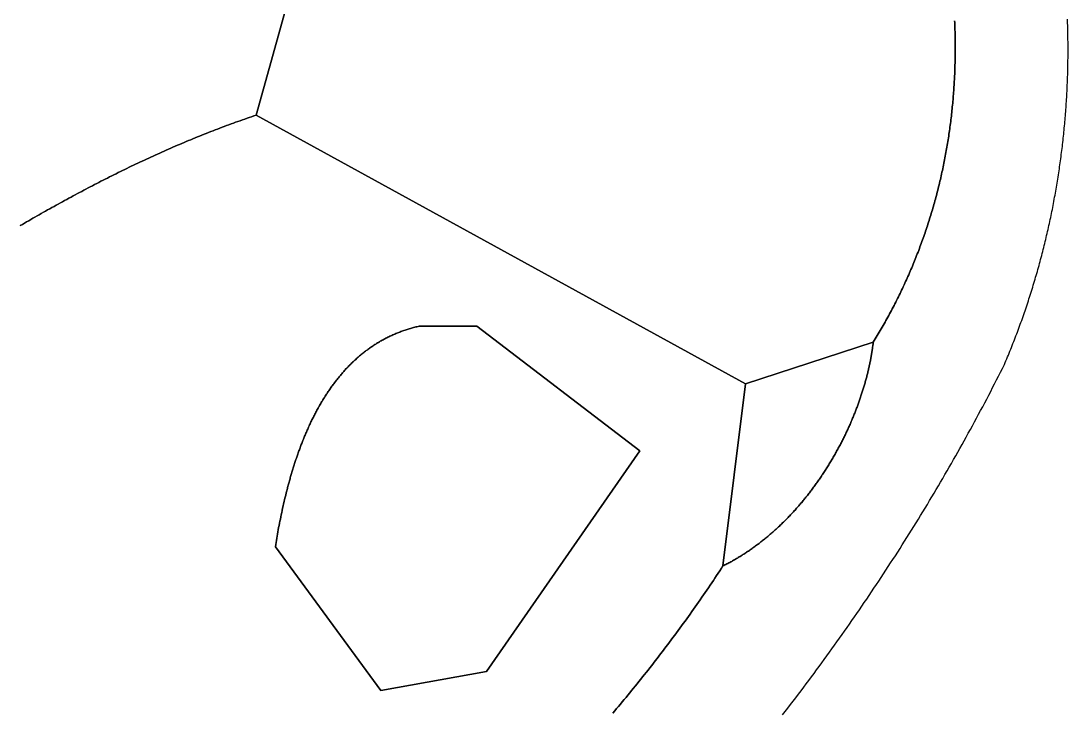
# Model space of a CAD drawing. Header units: millimetres. Extents: x -97041 to 275168, y -12500 to 263793.
# Drawn here: x 156376 to 188445, y 129724 to 150899 of the extents above; entities that cross this region are included whole.
import ezdxf

# ---------------------------------------------------------------- set-up
doc = ezdxf.new("R2010")
doc.units = ezdxf.units.MM
doc.layers.add('CLOSED_AREAS', color=7, linetype='Continuous')
doc.layers.add('REGION_HOLES', color=7, linetype='Continuous')

msp = doc.modelspace()

# ---------------------------------------------------------------- linework, layer by layer
at = {"layer": 'CLOSED_AREAS'}
for points in [[(156355.241, 144627.245), (156419.567, 144664.765), (156483.93, 144702.199), (156548.328, 144739.547), (156612.763, 144776.806), (156677.234, 144813.977), (156741.743, 144851.058), (156806.289, 144888.05), (156870.873, 144924.95), (156935.494, 144961.758), (157000.154, 144998.473), (157064.853, 145035.095), (157129.591, 145071.622), (157194.369, 145108.054), (157259.186, 145144.39), (157324.044, 145180.629), (157388.942, 145216.77), (157453.881, 145252.812), (157518.861, 145288.755), (157583.883, 145324.598), (157648.946, 145360.339), (157714.052, 145395.978), (157779.201, 145431.515), (157844.392, 145466.948), (157909.627, 145502.276), (157974.905, 145537.499), (158040.228, 145572.616), (158105.594, 145607.625), (158171.006, 145642.527), (158236.462, 145677.32), (158301.964, 145712.003), (158367.512, 145746.576), (158433.105, 145781.038), (158498.745, 145815.388), (158564.432, 145849.624), (158630.166, 145883.747), (158695.947, 145917.756), (158761.777, 145951.649), (158827.654, 145985.425), (158893.58, 146019.085), (158959.555, 146052.626), (159025.579, 146086.049), (159091.652, 146119.352), (159157.776, 146152.535), (159223.95, 146185.596), (159290.174, 146218.535), (159356.449, 146251.352), (159422.776, 146284.044), (159489.154, 146316.611), (159555.584, 146349.054), (159622.067, 146381.369), (159688.602, 146413.558), (159755.19, 146445.618), (159821.832, 146477.55), (159888.527, 146509.352), (159955.277, 146541.023), (160022.081, 146572.563), (160088.939, 146603.971), (160155.853, 146635.246), (160222.822, 146666.387), (160289.847, 146697.393), (160356.929, 146728.263), (160424.066, 146758.997), (160491.261, 146789.594), (160558.513, 146820.053), (160625.822, 146850.372), (160693.189, 146880.552), (160760.615, 146910.592), (160828.099, 146940.489), (160895.642, 146970.245), (160963.244, 146999.857), (161030.906, 147029.326), (161098.628, 147058.649), (161166.41, 147087.827), (161234.253, 147116.859), (161302.157, 147145.743), (161370.123, 147174.479), (161438.15, 147203.066), (161506.239, 147231.503), (161574.39, 147259.789), (161642.605, 147287.924), (161710.882, 147315.906), (161779.223, 147343.735), (161847.628, 147371.411), (161916.097, 147398.931), (161984.63, 147426.296), (162053.228, 147453.504), (162121.892, 147480.554), (162190.621, 147507.446), (162259.416, 147534.18), (162328.277, 147560.753), (162397.205, 147587.166), (162466.199, 147613.416), (162535.261, 147639.505), (162604.391, 147665.43), (162673.588, 147691.191), (162742.854, 147716.787), (162812.189, 147742.218), (162881.592, 147767.481), (162951.065, 147792.578), (163020.608, 147817.506), (163090.221, 147842.264), (163159.904, 147866.853), (163229.658, 147891.271), (163299.483, 147915.517), (163369.38, 147939.591), (163439.348, 147963.491), (163509.388, 147987.217), (163579.501, 148010.769), (166517.266, 158586.723)], [(166517.266, 158586.723), (163579.501, 148010.769), (178562.103, 139785.026), (182479.123, 141058.058), (182510.208, 141108.506), (182541.088, 141159.021), (182571.764, 141209.603), (182602.235, 141260.25), (182632.502, 141310.963), (182662.565, 141361.741), (182692.425, 141412.584), (182722.08, 141463.492), (182751.532, 141514.463), (182780.781, 141565.499), (182809.827, 141616.597), (182838.67, 141667.759), (182867.31, 141718.983), (182895.748, 141770.269), (182923.984, 141821.617), (182952.018, 141873.027), (182979.85, 141924.497), (183007.481, 141976.028), (183034.91, 142027.62), (183062.138, 142079.271), (183089.166, 142130.982), (183115.992, 142182.752), (183142.618, 142234.58), (183169.044, 142286.467), (183195.269, 142338.412), (183221.295, 142390.415), (183247.121, 142442.474), (183272.747, 142494.591), (183298.175, 142546.764), (183323.403, 142598.993), (183348.432, 142651.278), (183373.263, 142703.617), (183397.895, 142756.012), (183422.329, 142808.462), (183446.565, 142860.965), (183470.603, 142913.522), (183494.444, 142966.133), (183518.087, 143018.796), (183541.533, 143071.512), (183564.782, 143124.281), (183587.834, 143177.101), (183610.69, 143229.973), (183633.349, 143282.895), (183655.812, 143335.869), (183678.079, 143388.892), (183700.151, 143441.966), (183722.027, 143495.089), (183743.707, 143548.262), (183765.193, 143601.483), (183786.483, 143654.752), (183807.579, 143708.07), (183828.481, 143761.435), (183849.188, 143814.847), (183869.701, 143868.306), (183890.02, 143921.812), (183910.145, 143975.364), (183930.077, 144028.961), (183949.816, 144082.604), (183969.362, 144136.292), (183988.715, 144190.024), (184007.875, 144243.8), (184026.843, 144297.621), (184045.619, 144351.484), (184064.202, 144405.391), (184082.594, 144459.34), (184100.794, 144513.332), (184118.803, 144567.365), (184136.621, 144621.44), (184154.248, 144675.556), (184171.684, 144729.713), (184188.929, 144783.91), (184205.984, 144838.147), (184222.849, 144892.424), (184239.524, 144946.74), (184256.01, 145001.095), (184272.306, 145055.488), (184288.412, 145109.919), (184304.33, 145164.388), (184320.058, 145218.894), (184335.598, 145273.437), (184350.95, 145328.016), (184366.113, 145382.632), (184381.088, 145437.283), (184395.875, 145491.97), (184410.475, 145546.692), (184424.887, 145601.448), (184439.112, 145656.239), (184453.15, 145711.063), (184467.001, 145765.921), (184480.665, 145820.812), (184494.144, 145875.736), (184507.435, 145930.692), (184520.541, 145985.68), (184533.462, 146040.699), (184546.196, 146095.75), (184558.746, 146150.831), (184571.11, 146205.943), (184583.289, 146261.085), (184595.283, 146316.256), (184607.093, 146371.457), (184618.719, 146426.686), (184630.16, 146481.944), (184641.418, 146537.23), (184652.492, 146592.544), (184663.382, 146647.885), (184674.09, 146703.253), (184684.614, 146758.647), (184694.955, 146814.068), (184705.113, 146869.515), (184715.089, 146924.987), (184724.883, 146980.484), (184734.495, 147036.005), (184743.925, 147091.551), (184753.174, 147147.121), (184762.241, 147202.714), (184771.126, 147258.331), (184779.831, 147313.97), (184788.355, 147369.631), (184796.699, 147425.315), (184804.862, 147481.02), (184812.844, 147536.746), (184820.647, 147592.493), (184828.271, 147648.26), (184835.714, 147704.048), (184842.979, 147759.855), (184850.064, 147815.682), (184856.97, 147871.527), (184863.698, 147927.391), (184870.247, 147983.273), (184876.617, 148039.173), (184882.81, 148095.09), (184888.825, 148151.024), (184894.662, 148206.975), (184900.322, 148262.942), (184905.804, 148318.925), (184911.109, 148374.923), (184916.238, 148430.936), (184921.19, 148486.964), (184925.965, 148543.007), (184930.564, 148599.063), (184934.988, 148655.133), (184939.235, 148711.216), (184943.307, 148767.311), (184947.203, 148823.42), (184950.924, 148879.54), (184954.471, 148935.671), (184957.842, 148991.815), (184961.039, 149047.968), (184964.062, 149104.133), (184966.91, 149160.307), (184969.585, 149216.491), (184972.086, 149272.685), (184974.413, 149328.887), (184976.567, 149385.098), (184978.548, 149441.318), (184980.356, 149497.545), (184981.991, 149553.779), (184983.454, 149610.02), (184984.744, 149666.269), (184985.863, 149722.523), (184986.809, 149778.783), (184987.584, 149835.049), (184988.188, 149891.32), (184988.62, 149947.595), (184988.881, 150003.875), (184988.972, 150060.159), (184988.892, 150116.447), (184988.641, 150172.737), (184988.22, 150229.031), (184987.629, 150285.327), (184986.869, 150341.625), (184985.939, 150397.925), (184984.839, 150454.226), (184983.571, 150510.528), (184982.133, 150566.83), (184980.527, 150623.133), (184978.752, 150679.435), (184976.809, 150735.737), (184974.697, 150792.037), (184972.418, 150848.337), (184969.971, 150904.634)], [(184969.971, 150904.634), (184972.418, 150848.337), (184974.697, 150792.037), (184976.809, 150735.737), (184978.752, 150679.435), (184980.527, 150623.133), (184982.133, 150566.83), (184983.571, 150510.528), (184984.839, 150454.226), (184985.939, 150397.925), (184986.869, 150341.625), (184987.629, 150285.327), (184988.22, 150229.031), (184988.641, 150172.737), (184988.892, 150116.447), (184988.972, 150060.159), (184988.881, 150003.875), (184988.62, 149947.595), (184988.188, 149891.32), (184987.584, 149835.049), (184986.809, 149778.783), (184985.863, 149722.523), (184984.744, 149666.269), (184983.454, 149610.02), (184981.991, 149553.779), (184980.356, 149497.545), (184978.548, 149441.318), (184976.567, 149385.098), (184974.413, 149328.887), (184972.086, 149272.685), (184969.585, 149216.491), (184966.91, 149160.307), (184964.062, 149104.133), (184961.039, 149047.968), (184957.842, 148991.815), (184954.471, 148935.671), (184950.924, 148879.54), (184947.203, 148823.42), (184943.307, 148767.311), (184939.235, 148711.216), (184934.988, 148655.133), (184930.564, 148599.063), (184925.965, 148543.007), (184921.19, 148486.964), (184916.238, 148430.936), (184911.109, 148374.923), (184905.804, 148318.925), (184900.322, 148262.942), (184894.662, 148206.975), (184888.825, 148151.024), (184882.81, 148095.09), (184876.617, 148039.173), (184870.247, 147983.273), (184863.698, 147927.391), (184856.97, 147871.527), (184850.064, 147815.682), (184842.979, 147759.855), (184835.714, 147704.048), (184828.271, 147648.26), (184820.647, 147592.493), (184812.844, 147536.746), (184804.862, 147481.02), (184796.699, 147425.315), (184788.355, 147369.631), (184779.831, 147313.97), (184771.126, 147258.331), (184762.241, 147202.714), (184753.174, 147147.121), (184743.925, 147091.551), (184734.495, 147036.005), (184724.883, 146980.484), (184715.089, 146924.987), (184705.113, 146869.515), (184694.955, 146814.068), (184684.614, 146758.647), (184674.09, 146703.253), (184663.382, 146647.885), (184652.492, 146592.544), (184641.418, 146537.23), (184630.16, 146481.944), (184618.719, 146426.686), (184607.093, 146371.457), (184595.283, 146316.256), (184583.289, 146261.085), (184571.11, 146205.943), (184558.746, 146150.831), (184546.196, 146095.75), (184533.462, 146040.699), (184520.541, 145985.68), (184507.435, 145930.692), (184494.144, 145875.736), (184480.665, 145820.812), (184467.001, 145765.921), (184453.15, 145711.063), (184439.112, 145656.239), (184424.887, 145601.448), (184410.475, 145546.692), (184395.875, 145491.97), (184381.088, 145437.283), (184366.113, 145382.632), (184350.95, 145328.016), (184335.598, 145273.437), (184320.058, 145218.894), (184304.33, 145164.388), (184288.412, 145109.919), (184272.306, 145055.488), (184256.01, 145001.095), (184239.524, 144946.74), (184222.849, 144892.424), (184205.984, 144838.147), (184188.929, 144783.91), (184171.684, 144729.713), (184154.248, 144675.556), (184136.621, 144621.44), (184118.803, 144567.365), (184100.794, 144513.332), (184082.594, 144459.34), (184064.202, 144405.391), (184045.619, 144351.484), (184026.843, 144297.621), (184007.875, 144243.8), (183988.715, 144190.024), (183969.362, 144136.292), (183949.816, 144082.604), (183930.077, 144028.961), (183910.145, 143975.364), (183890.02, 143921.812), (183869.701, 143868.306), (183849.188, 143814.847), (183828.481, 143761.435), (183807.579, 143708.07), (183786.483, 143654.752), (183765.193, 143601.483), (183743.707, 143548.262), (183722.027, 143495.089), (183700.151, 143441.966), (183678.079, 143388.892), (183655.812, 143335.869), (183633.349, 143282.895), (183610.69, 143229.973), (183587.834, 143177.101), (183564.782, 143124.281), (183541.533, 143071.512), (183518.087, 143018.796), (183494.444, 142966.133), (183470.603, 142913.522), (183446.565, 142860.965), (183422.329, 142808.462), (183397.895, 142756.012), (183373.263, 142703.617), (183348.432, 142651.278), (183323.403, 142598.993), (183298.175, 142546.764), (183272.747, 142494.591), (183247.121, 142442.474), (183221.295, 142390.415), (183195.269, 142338.412), (183169.044, 142286.467), (183142.618, 142234.58), (183115.992, 142182.752), (183089.166, 142130.982), (183062.138, 142079.271), (183034.91, 142027.62), (183007.481, 141976.028), (182979.85, 141924.497), (182952.018, 141873.027), (182923.984, 141821.617), (182895.748, 141770.269), (182867.31, 141718.983), (182838.67, 141667.759), (182809.827, 141616.597), (182780.781, 141565.499), (182751.532, 141514.463), (182722.08, 141463.492), (182692.425, 141412.584), (182662.565, 141361.741), (182632.502, 141310.963), (182602.235, 141260.25), (182571.764, 141209.603), (182541.088, 141159.021), (182510.208, 141108.506), (182479.123, 141058.058), (182475.584, 141028.425), (182471.912, 140998.741), (182468.106, 140969.01), (182464.168, 140939.23), (182460.096, 140909.403), (182455.892, 140879.53), (182451.556, 140849.611), (182447.088, 140819.648), (182442.487, 140789.641), (182437.755, 140759.592), (182432.892, 140729.5), (182427.898, 140699.367), (182422.772, 140669.194), (182417.516, 140638.982), (182412.13, 140608.731), (182406.613, 140578.442), (182400.966, 140548.116), (182395.19, 140517.755), (182389.284, 140487.358), (182383.249, 140456.926), (182377.085, 140426.462), (182370.792, 140395.964), (182364.371, 140365.435), (182357.821, 140334.875), (182351.144, 140304.285), (182344.338, 140273.666), (182337.405, 140243.018), (182330.345, 140212.343), (182323.158, 140181.641), (182315.844, 140150.914), (182308.403, 140120.161), (182300.836, 140089.384), (182293.143, 140058.584), (182285.323, 140027.762), (182277.379, 139996.918), (182269.308, 139966.053), (182261.113, 139935.169), (182252.793, 139904.265), (182244.348, 139873.343), (182235.779, 139842.404), (182227.085, 139811.449), (182218.268, 139780.478), (182209.326, 139749.492), (182200.262, 139718.492), (182191.074, 139687.479), (182181.763, 139656.454), (182172.329, 139625.418), (182162.773, 139594.371), (182153.094, 139563.315), (182143.294, 139532.249), (182133.371, 139501.176), (182123.328, 139470.096), (182113.162, 139439.009), (182102.876, 139407.917), (182092.469, 139376.821), (182081.941, 139345.721), (182071.293, 139314.618), (182060.525, 139283.513), (182049.637, 139252.406), (182038.629, 139221.3), (182027.502, 139190.194), (182016.255, 139159.09), (182004.89, 139127.987), (181993.406, 139096.888), (181981.804, 139065.793), (181970.083, 139034.703), (181958.244, 139003.618), (181946.288, 138972.54), (181934.214, 138941.469), (181922.023, 138910.407), (181909.715, 138879.353), (181897.29, 138848.31), (181884.749, 138817.277), (181872.091, 138786.256), (181859.318, 138755.247), (181846.428, 138724.252), (181833.423, 138693.271), (181820.303, 138662.305), (181807.067, 138631.355), (181793.717, 138600.421), (181780.252, 138569.505), (181766.672, 138538.608), (181752.979, 138507.73), (181739.172, 138476.872), (181725.251, 138446.035), (181711.216, 138415.22), (181697.069, 138384.427), (181682.808, 138353.658), (181668.435, 138322.914), (181653.949, 138292.194), (181639.351, 138261.501), (181624.641, 138230.835), (181609.82, 138200.196), (181594.887, 138169.586), (181579.842, 138139.006), (181564.687, 138108.456), (181549.421, 138077.937), (181534.044, 138047.451), (181518.557, 138016.997), (181502.96, 137986.577), (181487.253, 137956.191), (181471.437, 137925.841), (181455.511, 137895.528), (181439.476, 137865.251), (181423.332, 137835.012), (181407.08, 137804.813), (181390.719, 137774.653), (181374.25, 137744.533), (181357.673, 137714.455), (181340.989, 137684.42), (181324.197, 137654.427), (181307.298, 137624.478), (181290.292, 137594.575), (181273.179, 137564.716), (181255.96, 137534.905), (181238.635, 137505.141), (181221.203, 137475.425), (181203.666, 137445.758), (181186.024, 137416.14), (181168.276, 137386.574), (181150.423, 137357.06), (181132.465, 137327.597), (181114.403, 137298.189), (181096.236, 137268.834), (181077.966, 137239.534), (181059.591, 137210.291), (181041.113, 137181.104), (181022.532, 137151.974), (181003.847, 137122.903), (180985.06, 137093.891), (180966.17, 137064.94), (180947.178, 137036.049), (180928.083, 137007.22), (180908.887, 136978.454), (180889.589, 136949.752), (180870.189, 136921.114), (180850.689, 136892.541), (180831.087, 136864.034), (180811.384, 136835.594), (180791.582, 136807.222), (180771.679, 136778.919), (180751.675, 136750.685), (180731.573, 136722.521), (180711.37, 136694.429), (180691.069, 136666.409), (180670.668, 136638.461), (180650.169, 136610.587), (180629.571, 136582.788), (180608.874, 136555.065), (180588.08, 136527.417), (180567.188, 136499.847), (180546.198, 136472.355), (180525.111, 136444.942), (180503.926, 136417.608), (180482.645, 136390.355), (180461.268, 136363.184), (180439.793, 136336.094), (180418.223, 136309.088), (180396.557, 136282.166), (180374.795, 136255.328), (180352.937, 136228.577), (180330.985, 136201.911), (180308.937, 136175.334), (180286.795, 136148.844), (180264.558, 136122.443), (180242.227, 136096.133), (180219.802, 136069.913), (180197.284, 136043.784), (180174.671, 136017.749), (180151.966, 135991.806), (180129.167, 135965.958), (180106.276, 135940.205), (180083.292, 135914.547), (180060.216, 135888.987), (180037.047, 135863.523), (180013.787, 135838.159), (179990.435, 135812.893), (179966.992, 135787.728), (179943.458, 135762.664), (179919.833, 135737.702), (179896.117, 135712.842), (179872.311, 135688.086), (179848.414, 135663.434), (179824.428, 135638.887), (179800.352, 135614.447), (179776.186, 135590.113), (179751.932, 135565.888), (179727.588, 135541.77), (179703.156, 135517.763), (179678.635, 135493.866), (179654.026, 135470.08), (179629.329, 135446.406), (179604.544, 135422.844), (179579.672, 135399.397), (179554.712, 135376.064), (179529.665, 135352.847), (179504.532, 135329.746), (179479.311, 135306.762), (179454.005, 135283.896), (179428.612, 135261.149), (179403.134, 135238.522), (179377.57, 135216.015), (179351.921, 135193.63), (179326.186, 135171.367), (179300.367, 135149.227), (179274.463, 135127.211), (179248.474, 135105.32), (179222.402, 135083.555), (179196.245, 135061.916), (179170.005, 135040.404), (179143.681, 135019.021), (179117.274, 134997.766), (179090.784, 134976.642), (179064.212, 134955.648), (179037.557, 134934.786), (179010.819, 134914.057), (178984, 134893.461), (178957.099, 134872.999), (178930.116, 134852.671), (178903.052, 134832.48), (178875.907, 134812.426), (178848.681, 134792.509), (178821.374, 134772.731), (178793.987, 134753.092), (178766.521, 134733.593), (178738.974, 134714.235), (178711.347, 134695.018), (178683.642, 134675.945), (178655.857, 134657.015), (178627.993, 134638.23), (178600.05, 134619.589), (178572.029, 134601.095), (178543.93, 134582.748), (178515.753, 134564.548), (178487.499, 134546.497), (178459.166, 134528.596), (178430.757, 134510.845), (178402.271, 134493.245), (178373.707, 134475.797), (178345.068, 134458.503), (178316.352, 134441.361), (178287.56, 134424.375), (178258.692, 134407.544), (178229.749, 134390.869), (178200.73, 134374.351), (178171.637, 134357.992), (178142.468, 134341.791), (178113.225, 134325.75), (178083.908, 134309.869), (178054.516, 134294.15), (178025.051, 134278.594), (177995.512, 134263.2), (177965.899, 134247.97), (177936.214, 134232.905), (177906.455, 134218.006), (177876.624, 134203.273), (177827.904, 134128.496), (177779.014, 134053.826), (177729.955, 133979.265), (177680.729, 133904.811), (177631.335, 133830.464), (177581.774, 133756.224), (177532.048, 133682.09), (177482.157, 133608.063), (177432.101, 133534.141), (177381.881, 133460.325), (177331.499, 133386.615), (177280.954, 133313.009), (177230.247, 133239.508), (177179.38, 133166.111), (177128.352, 133092.818), (177077.165, 133019.628), (177025.819, 132946.542), (176974.315, 132873.559), (176922.653, 132800.678), (176870.835, 132727.9), (176818.861, 132655.224), (176766.731, 132582.649), (176714.447, 132510.176), (176662.009, 132437.804), (176609.417, 132365.533), (176556.673, 132293.362), (176503.778, 132221.291), (176450.731, 132149.32), (176397.534, 132077.448), (176344.187, 132005.675), (176290.691, 131934.001), (176237.047, 131862.426), (176183.255, 131790.948), (176129.317, 131719.569), (176075.232, 131648.287), (176021.002, 131577.102), (175966.627, 131506.014), (175912.108, 131435.022), (175857.445, 131364.127), (175802.64, 131293.328), (175747.693, 131222.624), (175692.604, 131152.015), (175637.376, 131081.501), (175582.007, 131011.082), (175526.499, 130940.757), (175470.852, 130870.526), (175415.068, 130800.389), (175359.147, 130730.345), (175303.089, 130660.394), (175246.896, 130590.536), (175190.568, 130520.769), (175134.106, 130451.095), (175077.51, 130381.513), (175020.781, 130312.022), (174963.92, 130242.622), (174906.928, 130173.313), (174849.805, 130104.094), (174792.552, 130034.965), (174735.169, 129965.926), (174677.658, 129896.976), (174620.019, 129828.115), (174562.253, 129759.344), (174504.36, 129690.66)], [(179701.811, 129633.908), (179783.253, 129739.487), (179864.49, 129845.195), (179945.521, 129951.033), (180026.347, 130057.001), (180106.966, 130163.1), (180187.378, 130269.328), (180267.583, 130375.686), (180347.578, 130482.175), (180427.365, 130588.794), (180506.942, 130695.543), (180586.308, 130802.423), (180665.463, 130909.434), (180744.407, 131016.575), (180823.138, 131123.847), (180901.656, 131231.249), (180979.96, 131338.783), (181058.05, 131446.447), (181135.925, 131554.243), (181213.584, 131662.17), (181291.027, 131770.228), (181368.253, 131878.417), (181445.261, 131986.738), (181522.051, 132095.19), (181598.622, 132203.773), (181674.974, 132312.488), (181751.105, 132421.335), (181827.015, 132530.314), (181902.704, 132639.424), (181978.171, 132748.667), (182053.414, 132858.041), (182128.435, 132967.548), (182203.231, 133077.186), (182277.802, 133186.957), (182352.148, 133296.86), (182426.267, 133406.896), (182500.16, 133517.064), (182573.826, 133627.365), (182647.263, 133737.798), (182720.472, 133848.364), (182793.451, 133959.063), (182866.2, 134069.894), (182938.719, 134180.859), (183011.006, 134291.957), (183083.062, 134403.187), (183154.884, 134514.551), (183226.474, 134626.049), (183297.829, 134737.679), (183368.95, 134849.443), (183439.835, 134961.341), (183510.485, 135073.372), (183580.898, 135185.536), (183651.074, 135297.835), (183721.012, 135410.267), (183790.711, 135522.833), (183860.172, 135635.534), (183929.392, 135748.368), (183998.372, 135861.336), (184067.111, 135974.439), (184135.608, 136087.676), (184203.863, 136201.047), (184271.875, 136314.553), (184339.642, 136428.193), (184407.166, 136541.968), (184474.444, 136655.878), (184541.477, 136769.922), (184608.264, 136884.101), (184674.803, 136998.416), (184741.095, 137112.865), (184807.138, 137227.449), (184872.933, 137342.169), (184938.478, 137457.023), (185003.772, 137572.013), (185068.816, 137687.139), (185133.608, 137802.4), (185198.148, 137917.796), (185262.435, 138033.328), (185326.469, 138148.996), (185390.248, 138264.8), (185453.773, 138380.739), (185517.042, 138496.815), (185580.055, 138613.027), (185642.811, 138729.374), (185705.309, 138845.858), (185767.55, 138962.478), (185829.532, 139079.235), (185891.254, 139196.128), (185952.717, 139313.157), (186013.918, 139430.324), (186074.859, 139547.626), (186135.537, 139665.066), (186195.953, 139782.642), (186256.105, 139900.356), (186315.993, 140018.206), (186375.617, 140136.193), (186434.976, 140254.318), (186494.068, 140372.579), (186518.851, 140430.658), (186543.475, 140488.8), (186567.94, 140547.006), (186592.246, 140605.274), (186616.393, 140663.605), (186640.382, 140721.998), (186664.212, 140780.453), (186687.883, 140838.969), (186711.395, 140897.546), (186734.749, 140956.184), (186757.944, 141014.881), (186780.98, 141073.638), (186803.857, 141132.455), (186826.576, 141191.33), (186849.136, 141250.263), (186871.537, 141309.255), (186893.78, 141368.304), (186915.864, 141427.41), (186937.789, 141486.572), (186959.555, 141545.791), (186981.163, 141605.066), (187002.613, 141664.397), (187023.903, 141723.782), (187045.035, 141783.222), (187066.008, 141842.716), (187086.823, 141902.264), (187107.479, 141961.865), (187127.976, 142021.519), (187148.315, 142081.226), (187168.495, 142140.985), (187188.516, 142200.795), (187208.379, 142260.657), (187228.083, 142320.57), (187247.629, 142380.533), (187267.016, 142440.546), (187286.245, 142500.608), (187305.315, 142560.72), (187324.226, 142620.881), (187342.979, 142681.089), (187361.574, 142741.346), (187380.01, 142801.65), (187398.287, 142862.002), (187416.406, 142922.4), (187434.366, 142982.844), (187452.168, 143043.334), (187469.811, 143103.87), (187487.296, 143164.45), (187504.622, 143225.075), (187521.79, 143285.745), (187538.799, 143346.458), (187555.65, 143407.214), (187572.342, 143468.013), (187588.876, 143528.855), (187605.252, 143589.739), (187621.469, 143650.664), (187637.528, 143711.631), (187653.428, 143772.638), (187669.17, 143833.686), (187684.753, 143894.774), (187700.178, 143955.902), (187715.445, 144017.068), (187730.553, 144078.273), (187745.503, 144139.517), (187760.294, 144200.799), (187774.927, 144262.118), (187789.402, 144323.474), (187803.718, 144384.866), (187817.876, 144446.295), (187831.876, 144507.76), (187845.717, 144569.26), (187859.4, 144630.795), (187872.925, 144692.365), (187886.292, 144753.968), (187899.5, 144815.606), (187912.549, 144877.277), (187925.441, 144938.98), (187938.174, 145000.716), (187950.749, 145062.484), (187963.166, 145124.284), (187975.424, 145186.115), (187987.524, 145247.977), (187999.466, 145309.869), (188011.25, 145371.791), (188022.875, 145433.743), (188034.342, 145495.723), (188045.651, 145557.733), (188056.802, 145619.77), (188067.794, 145681.836), (188078.629, 145743.929), (188089.305, 145806.049), (188099.823, 145868.196), (188110.182, 145930.369), (188120.384, 145992.567), (188130.427, 146054.791), (188140.313, 146117.04), (188150.04, 146179.313), (188159.609, 146241.611), (188169.019, 146303.932), (188178.272, 146366.277), (188187.366, 146428.644), (188196.303, 146491.034), (188205.081, 146553.446), (188213.701, 146615.879), (188222.163, 146678.334), (188230.467, 146740.809), (188238.613, 146803.305), (188246.601, 146865.82), (188254.431, 146928.355), (188262.103, 146990.91), (188269.616, 147053.482), (188276.972, 147116.074), (188284.169, 147178.683), (188291.209, 147241.309), (188298.09, 147303.952), (188304.814, 147366.612), (188311.379, 147429.288), (188317.786, 147491.98), (188324.036, 147554.688), (188330.127, 147617.41), (188336.061, 147680.146), (188341.836, 147742.897), (188347.454, 147805.661), (188352.913, 147868.439), (188358.215, 147931.229), (188363.358, 147994.032), (188368.344, 148056.847), (188373.171, 148119.673), (188377.841, 148182.511), (188382.353, 148245.359), (188386.707, 148308.218), (188390.903, 148371.086), (188394.941, 148433.964), (188398.821, 148496.851), (188402.543, 148559.747), (188406.108, 148622.651), (188409.514, 148685.563), (188412.763, 148748.482), (188415.854, 148811.408), (188418.787, 148874.34), (188421.562, 148937.279), (188424.179, 149000.224), (188426.638, 149063.173), (188428.94, 149126.128), (188431.084, 149189.087), (188433.07, 149252.05), (188434.898, 149315.017), (188436.568, 149377.987), (188438.081, 149440.96), (188439.435, 149503.935), (188440.632, 149566.912), (188441.671, 149629.891), (188442.553, 149692.871), (188443.276, 149755.852), (188443.842, 149818.832), (188444.25, 149881.813), (188444.501, 149944.793), (188444.593, 150007.772), (188444.528, 150070.75), (188444.305, 150133.726), (188443.925, 150196.7), (188443.387, 150259.671), (188442.691, 150322.639), (188441.837, 150385.604), (188440.826, 150448.565), (188439.657, 150511.521), (188438.33, 150574.473), (188436.846, 150637.419), (188435.204, 150700.36), (188433.404, 150763.295), (188431.447, 150826.224), (188429.332, 150889.146), (188427.06, 150952.061)], [(174504.36, 129690.66), (174562.253, 129759.344), (174620.019, 129828.115), (174677.658, 129896.976), (174735.169, 129965.926), (174792.552, 130034.965), (174849.805, 130104.094), (174906.928, 130173.313), (174963.92, 130242.622), (175020.781, 130312.022), (175077.51, 130381.513), (175134.106, 130451.095), (175190.568, 130520.769), (175246.896, 130590.536), (175303.089, 130660.394), (175359.147, 130730.345), (175415.068, 130800.389), (175470.852, 130870.526), (175526.499, 130940.757), (175582.007, 131011.082), (175637.376, 131081.501), (175692.604, 131152.015), (175747.693, 131222.624), (175802.64, 131293.328), (175857.445, 131364.127), (175912.108, 131435.022), (175966.627, 131506.014), (176021.002, 131577.102), (176075.232, 131648.287), (176129.317, 131719.569), (176183.255, 131790.948), (176237.047, 131862.426), (176290.691, 131934.001), (176344.187, 132005.675), (176397.534, 132077.448), (176450.731, 132149.32), (176503.778, 132221.291), (176556.673, 132293.362), (176609.417, 132365.533), (176662.009, 132437.804), (176714.447, 132510.176), (176766.731, 132582.649), (176818.861, 132655.224), (176870.835, 132727.9), (176922.653, 132800.678), (176974.315, 132873.559), (177025.819, 132946.542), (177077.165, 133019.628), (177128.352, 133092.818), (177179.38, 133166.111), (177230.247, 133239.508), (177280.954, 133313.009), (177331.499, 133386.615), (177381.881, 133460.325), (177432.101, 133534.141), (177482.157, 133608.063), (177532.048, 133682.09), (177581.774, 133756.224), (177631.335, 133830.464), (177680.729, 133904.811), (177729.955, 133979.265), (177779.014, 134053.826), (177827.904, 134128.496), (177876.624, 134203.273), (178562.103, 139785.026), (163579.501, 148010.769), (163509.388, 147987.217), (163439.348, 147963.491), (163369.38, 147939.591), (163299.483, 147915.517), (163229.658, 147891.271), (163159.904, 147866.853), (163090.221, 147842.264), (163020.608, 147817.506), (162951.065, 147792.578), (162881.592, 147767.481), (162812.189, 147742.218), (162742.854, 147716.787), (162673.588, 147691.191), (162604.391, 147665.43), (162535.261, 147639.505), (162466.199, 147613.416), (162397.205, 147587.166), (162328.277, 147560.753), (162259.416, 147534.18), (162190.621, 147507.446), (162121.892, 147480.554), (162053.228, 147453.504), (161984.63, 147426.296), (161916.097, 147398.931), (161847.628, 147371.411), (161779.223, 147343.735), (161710.882, 147315.906), (161642.605, 147287.924), (161574.39, 147259.789), (161506.239, 147231.503), (161438.15, 147203.066), (161370.123, 147174.479), (161302.157, 147145.743), (161234.253, 147116.859), (161166.41, 147087.827), (161098.628, 147058.649), (161030.906, 147029.326), (160963.244, 146999.857), (160895.642, 146970.245), (160828.099, 146940.489), (160760.615, 146910.592), (160693.189, 146880.552), (160625.822, 146850.372), (160558.513, 146820.053), (160491.261, 146789.594), (160424.066, 146758.997), (160356.929, 146728.263), (160289.847, 146697.393), (160222.822, 146666.387), (160155.853, 146635.246), (160088.939, 146603.971), (160022.081, 146572.563), (159955.277, 146541.023), (159888.527, 146509.352), (159821.832, 146477.55), (159755.19, 146445.618), (159688.602, 146413.558), (159622.067, 146381.369), (159555.584, 146349.054), (159489.154, 146316.611), (159422.776, 146284.044), (159356.449, 146251.352), (159290.174, 146218.535), (159223.95, 146185.596), (159157.776, 146152.535), (159091.652, 146119.352), (159025.579, 146086.049), (158959.555, 146052.626), (158893.58, 146019.085), (158827.654, 145985.425), (158761.777, 145951.649), (158695.947, 145917.756), (158630.166, 145883.747), (158564.432, 145849.624), (158498.745, 145815.388), (158433.105, 145781.038), (158367.512, 145746.576), (158301.964, 145712.003), (158236.462, 145677.32), (158171.006, 145642.527), (158105.594, 145607.625), (158040.228, 145572.616), (157974.905, 145537.499), (157909.627, 145502.276), (157844.392, 145466.948), (157779.201, 145431.515), (157714.052, 145395.978), (157648.946, 145360.339), (157583.883, 145324.598), (157518.861, 145288.755), (157453.881, 145252.812), (157388.942, 145216.77), (157324.044, 145180.629), (157259.186, 145144.39), (157194.369, 145108.054), (157129.591, 145071.622), (157064.853, 145035.095), (157000.154, 144998.473), (156935.494, 144961.758), (156870.873, 144924.95), (156806.289, 144888.05), (156741.743, 144851.058), (156677.234, 144813.977), (156612.763, 144776.806), (156548.328, 144739.547), (156483.93, 144702.199), (156419.567, 144664.765), (156355.241, 144627.245)]]:
    msp.add_lwpolyline(points, dxfattribs=at)
for points in [[(170336.361, 141547.685), (168573.702, 141547.685), (168539.151, 141539.745), (168504.777, 141531.56), (168470.58, 141523.13), (168436.56, 141514.458), (168402.717, 141505.543), (168369.048, 141496.389), (168335.555, 141486.994), (168302.237, 141477.362), (168269.093, 141467.493), (168236.122, 141457.387), (168203.325, 141447.048), (168170.7, 141436.474), (168138.248, 141425.669), (168105.967, 141414.632), (168073.858, 141403.366), (168041.919, 141391.871), (168010.151, 141380.148), (167978.552, 141368.2), (167947.122, 141356.026), (167915.862, 141343.628), (167884.769, 141331.007), (167853.844, 141318.165), (167823.087, 141305.102), (167792.496, 141291.821), (167762.072, 141278.321), (167731.813, 141264.604), (167701.72, 141250.672), (167671.792, 141236.526), (167642.028, 141222.166), (167612.427, 141207.594), (167582.991, 141192.812), (167553.717, 141177.819), (167524.605, 141162.618), (167495.655, 141147.21), (167466.867, 141131.596), (167438.239, 141115.777), (167409.772, 141099.754), (167381.465, 141083.529), (167353.317, 141067.102), (167325.328, 141050.475), (167297.498, 141033.649), (167269.826, 141016.625), (167242.311, 140999.405), (167214.953, 140981.989), (167187.751, 140964.379), (167160.706, 140946.576), (167133.815, 140928.581), (167107.08, 140910.396), (167080.5, 140892.021), (167054.073, 140873.457), (167027.8, 140854.707), (167001.68, 140835.771), (166975.712, 140816.65), (166949.897, 140797.345), (166924.233, 140777.858), (166898.72, 140758.19), (166873.358, 140738.342), (166848.146, 140718.315), (166823.083, 140698.111), (166798.17, 140677.73), (166773.405, 140657.174), (166748.788, 140636.444), (166724.319, 140615.541), (166699.997, 140594.466), (166675.821, 140573.221), (166651.792, 140551.807), (166627.908, 140530.224), (166604.17, 140508.475), (166580.576, 140486.56), (166557.126, 140464.48), (166533.82, 140442.237), (166510.658, 140419.832), (166487.637, 140397.266), (166464.76, 140374.54), (166442.023, 140351.655), (166419.429, 140328.613), (166396.974, 140305.415), (166374.661, 140282.062), (166352.486, 140258.555), (166330.451, 140234.895), (166308.555, 140211.084), (166286.797, 140187.123), (166265.177, 140163.012), (166243.695, 140138.754), (166222.349, 140114.349), (166201.139, 140089.798), (166180.065, 140065.103), (166159.127, 140040.265), (166138.323, 140015.285), (166117.654, 139990.164), (166097.118, 139964.904), (166076.716, 139939.505), (166056.447, 139913.969), (166036.31, 139888.297), (166016.305, 139862.49), (165996.431, 139836.549), (165976.688, 139810.476), (165957.076, 139784.272), (165937.594, 139757.938), (165918.241, 139731.474), (165899.017, 139704.883), (165879.921, 139678.166), (165860.954, 139651.323), (165842.114, 139624.356), (165823.4, 139597.266), (165804.814, 139570.054), (165786.353, 139542.722), (165768.018, 139515.27), (165749.808, 139487.7), (165731.722, 139460.013), (165713.76, 139432.21), (165695.922, 139404.293), (165678.207, 139376.262), (165660.614, 139348.119), (165643.144, 139319.865), (165625.795, 139291.501), (165608.567, 139263.028), (165591.46, 139234.448), (165574.472, 139205.761), (165557.605, 139176.969), (165540.856, 139148.073), (165524.226, 139119.075), (165507.714, 139089.975), (165491.32, 139060.774), (165475.043, 139031.475), (165458.883, 139002.077), (165442.839, 138972.582), (165426.91, 138942.992), (165411.097, 138913.307), (165395.398, 138883.53), (165379.813, 138853.66), (165364.342, 138823.699), (165348.985, 138793.648), (165333.74, 138763.509), (165318.607, 138733.283), (165303.586, 138702.97), (165288.676, 138672.573), (165273.877, 138642.092), (165259.189, 138611.528), (165244.61, 138580.883), (165230.14, 138550.157), (165215.779, 138519.353), (165201.526, 138488.471), (165187.381, 138457.512), (165173.344, 138426.478), (165159.413, 138395.369), (165145.589, 138364.188), (165131.87, 138332.934), (165118.257, 138301.61), (165104.748, 138270.216), (165091.344, 138238.754), (165078.044, 138207.225), (165064.847, 138175.63), (165051.753, 138143.97), (165038.762, 138112.247), (165025.872, 138080.461), (165013.084, 138048.614), (165000.396, 138016.707), (164987.809, 137984.741), (164975.322, 137952.718), (164962.935, 137920.638), (164950.646, 137888.503), (164938.456, 137856.314), (164926.364, 137824.072), (164914.369, 137791.778), (164902.471, 137759.434), (164890.67, 137727.04), (164878.964, 137694.599), (164867.355, 137662.11), (164855.84, 137629.576), (164844.42, 137596.997), (164833.093, 137564.375), (164821.861, 137531.71), (164810.721, 137499.005), (164799.674, 137466.259), (164788.719, 137433.475), (164777.855, 137400.654), (164767.083, 137367.797), (164756.401, 137334.904), (164745.809, 137301.977), (164735.307, 137269.018), (164724.894, 137236.028), (164714.57, 137203.007), (164704.334, 137169.957), (164694.185, 137136.878), (164684.124, 137103.774), (164674.149, 137070.643), (164664.26, 137037.489), (164654.457, 137004.311), (164644.739, 136971.111), (164635.106, 136937.89), (164625.557, 136904.65), (164616.092, 136871.391), (164606.71, 136838.115), (164597.411, 136804.823), (164588.194, 136771.516), (164579.059, 136738.196), (164570.004, 136704.863), (164561.031, 136671.519), (164552.138, 136638.164), (164543.325, 136604.801), (164534.591, 136571.43), (164525.936, 136538.052), (164517.359, 136504.669), (164508.86, 136471.282), (164500.438, 136437.891), (164483.824, 136371.107), (164467.514, 136304.325), (164451.503, 136237.554), (164435.787, 136170.805), (164420.364, 136104.087), (164405.227, 136037.409), (164390.375, 135970.78), (164375.802, 135904.212), (164361.505, 135837.712), (164347.48, 135771.29), (164333.723, 135704.956), (164320.23, 135638.719), (164306.996, 135572.59), (164294.02, 135506.576), (164281.295, 135440.689), (164268.818, 135374.937), (164256.586, 135309.329), (164244.595, 135243.877), (164232.839, 135178.587), (164221.317, 135113.472), (164210.023, 135048.539), (164198.954, 134983.798), (164188.105, 134919.26), (164177.473, 134854.932), (164167.054, 134790.826), (167398.596, 130384.178), (170630.137, 130971.731), (175330.561, 137728.591)], [(182479.123, 141058.058), (178562.103, 139785.026), (177876.624, 134203.273), (177906.455, 134218.006), (177936.214, 134232.905), (177965.899, 134247.97), (177995.512, 134263.2), (178025.051, 134278.594), (178054.516, 134294.15), (178083.908, 134309.869), (178113.225, 134325.75), (178142.468, 134341.791), (178171.637, 134357.992), (178200.73, 134374.351), (178229.749, 134390.869), (178258.692, 134407.544), (178287.56, 134424.375), (178316.352, 134441.361), (178345.068, 134458.503), (178373.707, 134475.797), (178402.271, 134493.245), (178430.757, 134510.845), (178459.166, 134528.596), (178487.499, 134546.497), (178515.753, 134564.548), (178543.93, 134582.748), (178572.029, 134601.095), (178600.05, 134619.589), (178627.993, 134638.23), (178655.857, 134657.015), (178683.642, 134675.945), (178711.347, 134695.018), (178738.974, 134714.235), (178766.521, 134733.593), (178793.987, 134753.092), (178821.374, 134772.731), (178848.681, 134792.509), (178875.907, 134812.426), (178903.052, 134832.48), (178930.116, 134852.671), (178957.099, 134872.999), (178984, 134893.461), (179010.819, 134914.057), (179037.557, 134934.786), (179064.212, 134955.648), (179090.784, 134976.642), (179117.274, 134997.766), (179143.681, 135019.021), (179170.005, 135040.404), (179196.245, 135061.916), (179222.402, 135083.555), (179248.474, 135105.32), (179274.463, 135127.211), (179300.367, 135149.227), (179326.186, 135171.367), (179351.921, 135193.63), (179377.57, 135216.015), (179403.134, 135238.522), (179428.612, 135261.149), (179454.005, 135283.896), (179479.311, 135306.762), (179504.532, 135329.746), (179529.665, 135352.847), (179554.712, 135376.064), (179579.672, 135399.397), (179604.544, 135422.844), (179629.329, 135446.406), (179654.026, 135470.08), (179678.635, 135493.866), (179703.156, 135517.763), (179727.588, 135541.77), (179751.932, 135565.888), (179776.186, 135590.113), (179800.352, 135614.447), (179824.428, 135638.887), (179848.414, 135663.434), (179872.311, 135688.086), (179896.117, 135712.842), (179919.833, 135737.702), (179943.458, 135762.664), (179966.992, 135787.728), (179990.435, 135812.893), (180013.787, 135838.159), (180037.047, 135863.523), (180060.216, 135888.987), (180083.292, 135914.547), (180106.276, 135940.205), (180129.167, 135965.958), (180151.966, 135991.806), (180174.671, 136017.749), (180197.284, 136043.784), (180219.802, 136069.913), (180242.227, 136096.133), (180264.558, 136122.443), (180286.795, 136148.844), (180308.937, 136175.334), (180330.985, 136201.911), (180352.937, 136228.577), (180374.795, 136255.328), (180396.557, 136282.166), (180418.223, 136309.088), (180439.793, 136336.094), (180461.268, 136363.184), (180482.645, 136390.355), (180503.926, 136417.608), (180525.111, 136444.942), (180546.198, 136472.355), (180567.188, 136499.847), (180588.08, 136527.417), (180608.874, 136555.065), (180629.571, 136582.788), (180650.169, 136610.587), (180670.668, 136638.461), (180691.069, 136666.409), (180711.37, 136694.429), (180731.573, 136722.521), (180751.675, 136750.685), (180771.679, 136778.919), (180791.582, 136807.222), (180811.384, 136835.594), (180831.087, 136864.034), (180850.689, 136892.541), (180870.189, 136921.114), (180889.589, 136949.752), (180908.887, 136978.454), (180928.083, 137007.22), (180947.178, 137036.049), (180966.17, 137064.94), (180985.06, 137093.891), (181003.847, 137122.903), (181022.532, 137151.974), (181041.113, 137181.104), (181059.591, 137210.291), (181077.966, 137239.534), (181096.236, 137268.834), (181114.403, 137298.189), (181132.465, 137327.597), (181150.423, 137357.06), (181168.276, 137386.574), (181186.024, 137416.14), (181203.666, 137445.758), (181221.203, 137475.425), (181238.635, 137505.141), (181255.96, 137534.905), (181273.179, 137564.716), (181290.292, 137594.575), (181307.298, 137624.478), (181324.197, 137654.427), (181340.989, 137684.42), (181357.673, 137714.455), (181374.25, 137744.533), (181390.719, 137774.653), (181407.08, 137804.813), (181423.332, 137835.012), (181439.476, 137865.251), (181455.511, 137895.528), (181471.437, 137925.841), (181487.253, 137956.191), (181502.96, 137986.577), (181518.557, 138016.997), (181534.044, 138047.451), (181549.421, 138077.937), (181564.687, 138108.456), (181579.842, 138139.006), (181594.887, 138169.586), (181609.82, 138200.196), (181624.641, 138230.835), (181639.351, 138261.501), (181653.949, 138292.194), (181668.435, 138322.914), (181682.808, 138353.658), (181697.069, 138384.427), (181711.216, 138415.22), (181725.251, 138446.035), (181739.172, 138476.872), (181752.979, 138507.73), (181766.672, 138538.608), (181780.252, 138569.505), (181793.717, 138600.421), (181807.067, 138631.355), (181820.303, 138662.305), (181833.423, 138693.271), (181846.428, 138724.252), (181859.318, 138755.247), (181872.091, 138786.256), (181884.749, 138817.277), (181897.29, 138848.31), (181909.715, 138879.353), (181922.023, 138910.407), (181934.214, 138941.469), (181946.288, 138972.54), (181958.244, 139003.618), (181970.083, 139034.703), (181981.804, 139065.793), (181993.406, 139096.888), (182004.89, 139127.987), (182016.255, 139159.09), (182027.502, 139190.194), (182038.629, 139221.3), (182049.637, 139252.406), (182060.525, 139283.513), (182071.293, 139314.618), (182081.941, 139345.721), (182092.469, 139376.821), (182102.876, 139407.917), (182113.162, 139439.009), (182123.328, 139470.096), (182133.371, 139501.176), (182143.294, 139532.249), (182153.094, 139563.315), (182162.773, 139594.371), (182172.329, 139625.418), (182181.763, 139656.454), (182191.074, 139687.479), (182200.262, 139718.492), (182209.326, 139749.492), (182218.268, 139780.478), (182227.085, 139811.449), (182235.779, 139842.404), (182244.348, 139873.343), (182252.793, 139904.265), (182261.113, 139935.169), (182269.308, 139966.053), (182277.379, 139996.918), (182285.323, 140027.762), (182293.143, 140058.584), (182300.836, 140089.384), (182308.403, 140120.161), (182315.844, 140150.914), (182323.158, 140181.641), (182330.345, 140212.343), (182337.405, 140243.018), (182344.338, 140273.666), (182351.144, 140304.285), (182357.821, 140334.875), (182364.371, 140365.435), (182370.792, 140395.964), (182377.085, 140426.462), (182383.249, 140456.926), (182389.284, 140487.358), (182395.19, 140517.755), (182400.966, 140548.116), (182406.613, 140578.442), (182412.13, 140608.731), (182417.516, 140638.982), (182422.772, 140669.194), (182427.898, 140699.367), (182432.892, 140729.5), (182437.755, 140759.592), (182442.487, 140789.641), (182447.088, 140819.648), (182451.556, 140849.611), (182455.892, 140879.53), (182460.096, 140909.403), (182464.168, 140939.23), (182468.106, 140969.01), (182471.912, 140998.741), (182475.584, 141028.425)]]:
    msp.add_lwpolyline(points, close=True, dxfattribs=at)
at = {"layer": 'REGION_HOLES'}
msp.add_lwpolyline([(175330.561, 137728.591), (170630.137, 130971.731), (167398.596, 130384.178), (164167.054, 134790.826), (164177.473, 134854.932), (164188.105, 134919.26), (164198.954, 134983.798), (164210.023, 135048.539), (164221.317, 135113.472), (164232.839, 135178.587), (164244.595, 135243.877), (164256.586, 135309.329), (164268.818, 135374.937), (164281.295, 135440.689), (164294.02, 135506.576), (164306.996, 135572.59), (164320.23, 135638.719), (164333.723, 135704.956), (164347.48, 135771.29), (164361.505, 135837.712), (164375.802, 135904.212), (164390.375, 135970.78), (164405.227, 136037.409), (164420.364, 136104.087), (164435.787, 136170.805), (164451.503, 136237.554), (164467.514, 136304.325), (164483.824, 136371.107), (164500.438, 136437.891), (164508.86, 136471.282), (164517.359, 136504.669), (164525.936, 136538.052), (164534.591, 136571.43), (164543.325, 136604.801), (164552.138, 136638.164), (164561.031, 136671.519), (164570.004, 136704.863), (164579.059, 136738.196), (164588.194, 136771.516), (164597.411, 136804.823), (164606.71, 136838.115), (164616.092, 136871.391), (164625.557, 136904.65), (164635.106, 136937.89), (164644.739, 136971.111), (164654.457, 137004.311), (164664.26, 137037.489), (164674.149, 137070.643), (164684.124, 137103.774), (164694.185, 137136.878), (164704.334, 137169.957), (164714.57, 137203.007), (164724.894, 137236.028), (164735.307, 137269.018), (164745.809, 137301.977), (164756.401, 137334.904), (164767.083, 137367.797), (164777.855, 137400.654), (164788.719, 137433.475), (164799.674, 137466.259), (164810.721, 137499.005), (164821.861, 137531.71), (164833.093, 137564.375), (164844.42, 137596.997), (164855.84, 137629.576), (164867.355, 137662.11), (164878.964, 137694.599), (164890.67, 137727.04), (164902.471, 137759.434), (164914.369, 137791.778), (164926.364, 137824.072), (164938.456, 137856.314), (164950.646, 137888.503), (164962.935, 137920.638), (164975.322, 137952.718), (164987.809, 137984.741), (165000.396, 138016.707), (165013.084, 138048.614), (165025.872, 138080.461), (165038.762, 138112.247), (165051.753, 138143.97), (165064.847, 138175.63), (165078.044, 138207.225), (165091.344, 138238.754), (165104.748, 138270.216), (165118.257, 138301.61), (165131.87, 138332.934), (165145.589, 138364.188), (165159.413, 138395.369), (165173.344, 138426.478), (165187.381, 138457.512), (165201.526, 138488.471), (165215.779, 138519.353), (165230.14, 138550.157), (165244.61, 138580.883), (165259.189, 138611.528), (165273.877, 138642.092), (165288.676, 138672.573), (165303.586, 138702.97), (165318.607, 138733.283), (165333.74, 138763.509), (165348.985, 138793.648), (165364.342, 138823.699), (165379.813, 138853.66), (165395.398, 138883.53), (165411.097, 138913.307), (165426.91, 138942.992), (165442.839, 138972.582), (165458.883, 139002.077), (165475.043, 139031.475), (165491.32, 139060.774), (165507.714, 139089.975), (165524.226, 139119.075), (165540.856, 139148.073), (165557.605, 139176.969), (165574.472, 139205.761), (165591.46, 139234.448), (165608.567, 139263.028), (165625.795, 139291.501), (165643.144, 139319.865), (165660.614, 139348.119), (165678.207, 139376.262), (165695.922, 139404.293), (165713.76, 139432.21), (165731.722, 139460.013), (165749.808, 139487.7), (165768.018, 139515.27), (165786.353, 139542.722), (165804.814, 139570.054), (165823.4, 139597.266), (165842.114, 139624.356), (165860.954, 139651.323), (165879.921, 139678.166), (165899.017, 139704.883), (165918.241, 139731.474), (165937.594, 139757.938), (165957.076, 139784.272), (165976.688, 139810.476), (165996.431, 139836.549), (166016.305, 139862.49), (166036.31, 139888.297), (166056.447, 139913.969), (166076.716, 139939.505), (166097.118, 139964.904), (166117.654, 139990.164), (166138.323, 140015.285), (166159.127, 140040.265), (166180.065, 140065.103), (166201.139, 140089.798), (166222.349, 140114.349), (166243.695, 140138.754), (166265.177, 140163.012), (166286.797, 140187.123), (166308.555, 140211.084), (166330.451, 140234.895), (166352.486, 140258.555), (166374.661, 140282.062), (166396.974, 140305.415), (166419.429, 140328.613), (166442.023, 140351.655), (166464.76, 140374.54), (166487.637, 140397.266), (166510.658, 140419.832), (166533.82, 140442.237), (166557.126, 140464.48), (166580.576, 140486.56), (166604.17, 140508.475), (166627.908, 140530.224), (166651.792, 140551.807), (166675.821, 140573.221), (166699.997, 140594.466), (166724.319, 140615.541), (166748.788, 140636.444), (166773.405, 140657.174), (166798.17, 140677.73), (166823.083, 140698.111), (166848.146, 140718.315), (166873.358, 140738.342), (166898.72, 140758.19), (166924.233, 140777.858), (166949.897, 140797.345), (166975.712, 140816.65), (167001.68, 140835.771), (167027.8, 140854.707), (167054.073, 140873.457), (167080.5, 140892.021), (167107.08, 140910.396), (167133.815, 140928.581), (167160.706, 140946.576), (167187.751, 140964.379), (167214.953, 140981.989), (167242.311, 140999.405), (167269.826, 141016.625), (167297.498, 141033.649), (167325.328, 141050.475), (167353.317, 141067.102), (167381.465, 141083.529), (167409.772, 141099.754), (167438.239, 141115.777), (167466.867, 141131.596), (167495.655, 141147.21), (167524.605, 141162.618), (167553.717, 141177.819), (167582.991, 141192.812), (167612.427, 141207.594), (167642.028, 141222.166), (167671.792, 141236.526), (167701.72, 141250.672), (167731.813, 141264.604), (167762.072, 141278.321), (167792.496, 141291.821), (167823.087, 141305.102), (167853.844, 141318.165), (167884.769, 141331.007), (167915.862, 141343.628), (167947.122, 141356.026), (167978.552, 141368.2), (168010.151, 141380.148), (168041.919, 141391.871), (168073.858, 141403.366), (168105.967, 141414.632), (168138.248, 141425.669), (168170.7, 141436.474), (168203.325, 141447.048), (168236.122, 141457.387), (168269.093, 141467.493), (168302.237, 141477.362), (168335.555, 141486.994), (168369.048, 141496.389), (168402.717, 141505.543), (168436.56, 141514.458), (168470.58, 141523.13), (168504.777, 141531.56), (168539.151, 141539.745), (168573.702, 141547.685), (170336.361, 141547.685)], close=True, dxfattribs=at)

doc.saveas('drawing.dxf')
